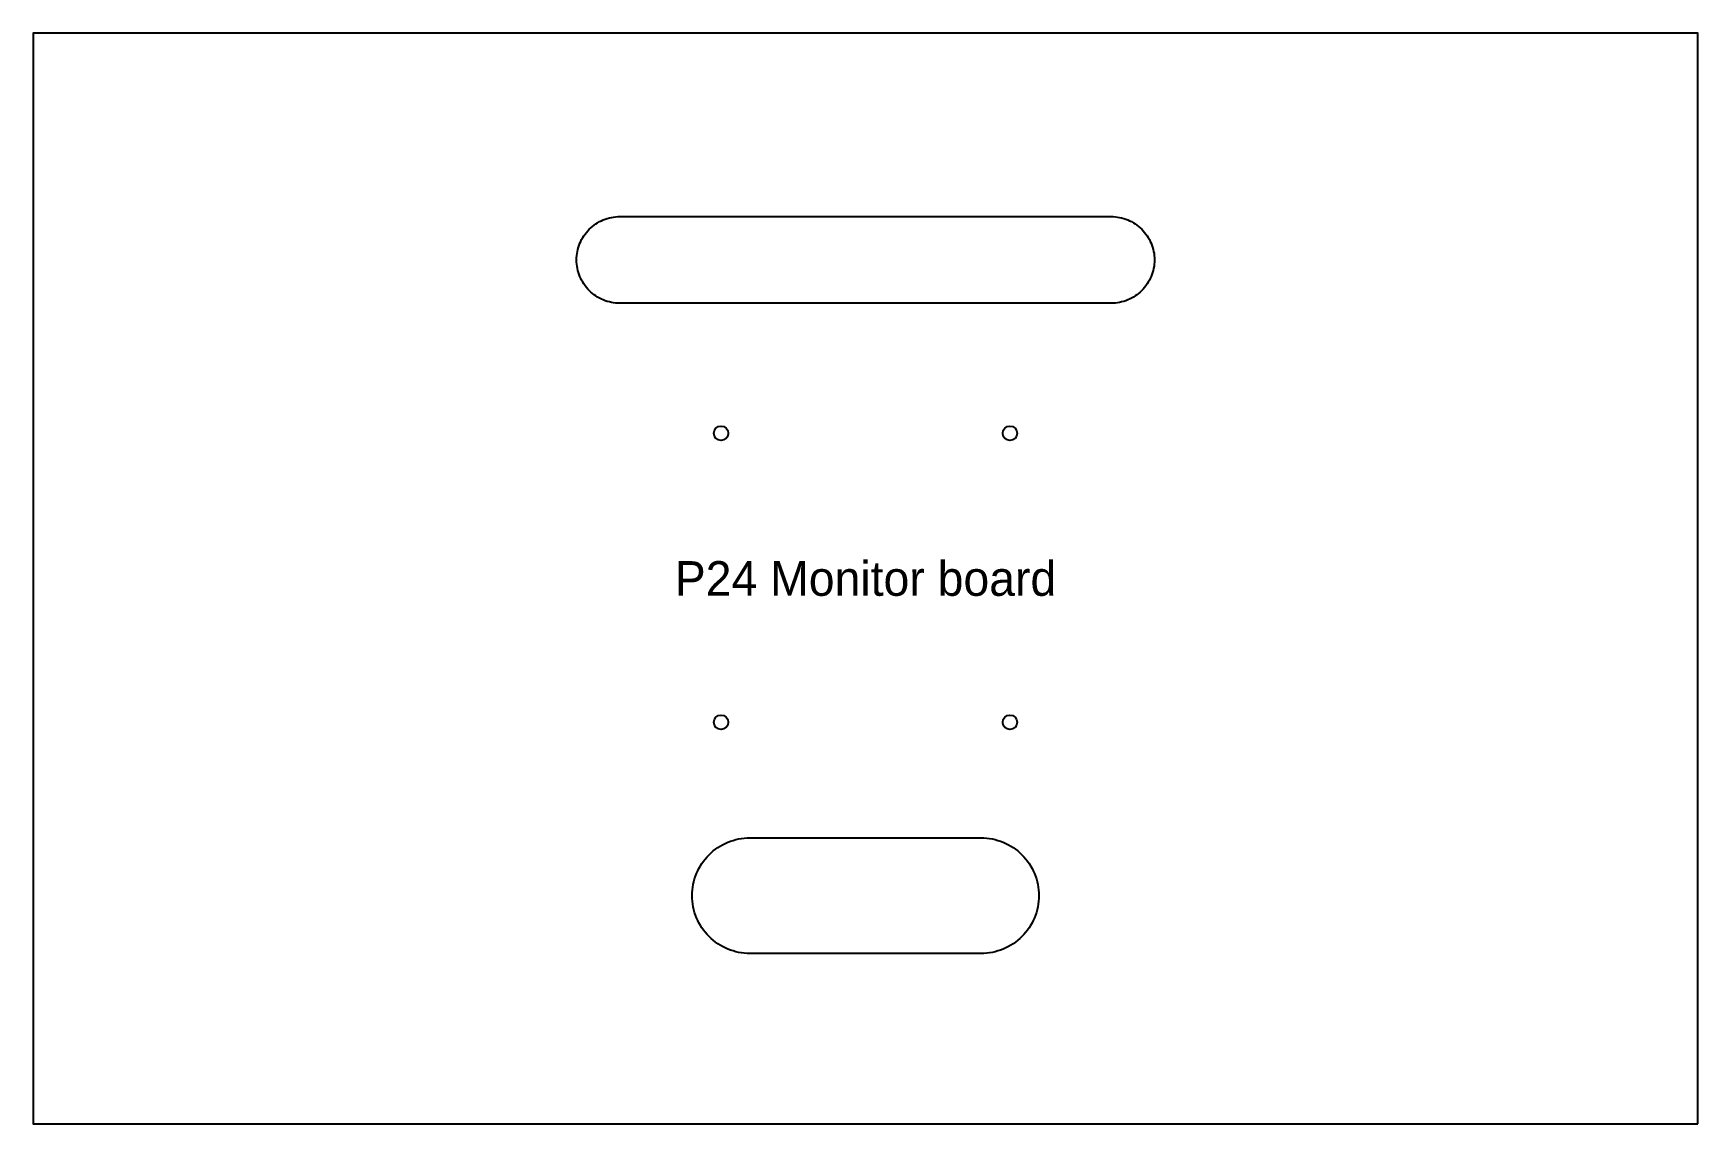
# Model space of a CAD drawing. Header units: millimetres. Extents: x 0 to 576, y 0 to 377.
import ezdxf
from ezdxf.enums import TextEntityAlignment as Align

# ---------------------------------------------------------------- set-up
doc = ezdxf.new("R2010")
doc.units = ezdxf.units.MM
for name, color, linetype in [('CUT_INSIDE', 5, 'Continuous'), ('CUT_OUTSIDE', 1, 'Continuous'), ('DRILL', 3, 'Continuous'), ('NOTES', 7, 'Continuous')]:
    doc.layers.add(name, color=color, linetype=linetype)

msp = doc.modelspace()

# ---------------------------------------------------------------- linework, layer by layer
at = {"layer": 'CUT_INSIDE'}
for points in [[(203, 283.92), (202.26, 283.93), (201.53, 283.99), (200.8, 284.08), (200.07, 284.2), (199.36, 284.37), (198.65, 284.56), (197.95, 284.79), (197.26, 285.06), (196.59, 285.36), (195.93, 285.69), (195.29, 286.05), (194.67, 286.44), (194.06, 286.87), (193.48, 287.32), (192.93, 287.8), (192.39, 288.31), (191.89, 288.84), (191.4, 289.4), (190.95, 289.98), (190.53, 290.58), (190.13, 291.2), (189.77, 291.85), (189.44, 292.5), (189.14, 293.18), (188.88, 293.86), (188.65, 294.56), (188.45, 295.27), (188.29, 295.99), (188.16, 296.72), (188.07, 297.45), (188.02, 298.18), (188, 298.92), (188.02, 299.65), (188.07, 300.39), (188.16, 301.12), (188.29, 301.84), (188.45, 302.56), (188.65, 303.27), (188.88, 303.97), (189.14, 304.66), (189.44, 305.33), (189.77, 305.99), (190.13, 306.63), (190.53, 307.25), (190.95, 307.85), (191.4, 308.43), (191.89, 308.99), (192.39, 309.52), (192.93, 310.03), (193.48, 310.51), (194.06, 310.96), (194.67, 311.39), (195.29, 311.78), (195.93, 312.15), (196.59, 312.48), (197.26, 312.77), (197.95, 313.04), (198.65, 313.27), (199.36, 313.47), (200.07, 313.63), (200.8, 313.75), (201.53, 313.84), (202.26, 313.9), (203, 313.92), (373, 313.92), (373.74, 313.9), (374.47, 313.84), (375.2, 313.75), (375.93, 313.63), (376.64, 313.47), (377.35, 313.27), (378.05, 313.04), (378.74, 312.77), (379.41, 312.48), (380.07, 312.15), (380.71, 311.78), (381.33, 311.39), (381.94, 310.96), (382.52, 310.51), (383.07, 310.03), (383.61, 309.52), (384.11, 308.99), (384.6, 308.43), (385.05, 307.85), (385.47, 307.25), (385.87, 306.63), (386.23, 305.99), (386.56, 305.33), (386.86, 304.66), (387.12, 303.97), (387.35, 303.27), (387.55, 302.56), (387.71, 301.84), (387.84, 301.12), (387.93, 300.39), (387.98, 299.65), (388, 298.92), (387.98, 298.18), (387.93, 297.45), (387.84, 296.72), (387.71, 295.99), (387.55, 295.27), (387.35, 294.56), (387.12, 293.86), (386.86, 293.18), (386.56, 292.5), (386.23, 291.85), (385.87, 291.2), (385.47, 290.58), (385.05, 289.98), (384.6, 289.4), (384.11, 288.84), (383.61, 288.31), (383.07, 287.8), (382.52, 287.32), (381.94, 286.87), (381.33, 286.44), (380.71, 286.05), (380.07, 285.69), (379.41, 285.36), (378.74, 285.06), (378.05, 284.79), (377.35, 284.56), (376.64, 284.37), (375.93, 284.2), (375.2, 284.08), (374.47, 283.99), (373.74, 283.93), (373, 283.92), (203, 283.92)], [(248, 58.92), (247.02, 58.94), (246.04, 59.01), (245.07, 59.13), (244.1, 59.3), (243.14, 59.52), (242.19, 59.78), (241.26, 60.09), (240.35, 60.44), (239.45, 60.84), (238.57, 61.28), (237.72, 61.76), (236.89, 62.29), (236.09, 62.85), (235.31, 63.46), (234.57, 64.1), (233.86, 64.77), (233.18, 65.49), (232.54, 66.23), (231.94, 67), (231.37, 67.8), (230.85, 68.63), (230.36, 69.49), (229.92, 70.37), (229.52, 71.26), (229.17, 72.18), (228.86, 73.11), (228.6, 74.06), (228.38, 75.01), (228.22, 75.98), (228.1, 76.96), (228.02, 77.93), (228, 78.92), (228.02, 79.9), (228.1, 80.88), (228.22, 81.85), (228.38, 82.82), (228.6, 83.78), (228.86, 84.72), (229.17, 85.65), (229.52, 86.57), (229.92, 87.47), (230.36, 88.34), (230.85, 89.2), (231.37, 90.03), (231.94, 90.83), (232.54, 91.6), (233.18, 92.35), (233.86, 93.06), (234.57, 93.74), (235.31, 94.38), (236.09, 94.98), (236.89, 95.55), (237.72, 96.07), (238.57, 96.55), (239.45, 97), (240.35, 97.39), (241.26, 97.75), (242.19, 98.06), (243.14, 98.32), (244.1, 98.53), (245.07, 98.7), (246.04, 98.82), (247.02, 98.89), (248, 98.92), (328, 98.92), (328.98, 98.89), (329.96, 98.82), (330.93, 98.7), (331.9, 98.53), (332.86, 98.32), (333.81, 98.06), (334.74, 97.75), (335.65, 97.39), (336.55, 97), (337.43, 96.55), (338.28, 96.07), (339.11, 95.55), (339.91, 94.98), (340.69, 94.38), (341.43, 93.74), (342.14, 93.06), (342.82, 92.35), (343.46, 91.6), (344.06, 90.83), (344.63, 90.03), (345.15, 89.2), (345.64, 88.34), (346.08, 87.47), (346.48, 86.57), (346.83, 85.65), (347.14, 84.72), (347.4, 83.78), (347.62, 82.82), (347.78, 81.85), (347.9, 80.88), (347.98, 79.9), (348, 78.92), (347.98, 77.93), (347.9, 76.96), (347.78, 75.98), (347.62, 75.01), (347.4, 74.06), (347.14, 73.11), (346.83, 72.18), (346.48, 71.26), (346.08, 70.37), (345.64, 69.49), (345.15, 68.63), (344.63, 67.8), (344.06, 67), (343.46, 66.23), (342.82, 65.49), (342.14, 64.77), (341.43, 64.1), (340.69, 63.46), (339.91, 62.85), (339.11, 62.29), (338.28, 61.76), (337.43, 61.28), (336.55, 60.84), (335.65, 60.44), (334.74, 60.09), (333.81, 59.78), (332.86, 59.52), (331.9, 59.3), (330.93, 59.13), (329.96, 59.01), (328.98, 58.94), (328, 58.92), (248, 58.92)]]:
    msp.add_lwpolyline(points, close=True, dxfattribs=at)
at = {"layer": 'CUT_OUTSIDE'}
msp.add_lwpolyline([(576, 0), (576, 377.33), (0, 377.33), (0, 0), (576, 0)], close=True, dxfattribs=at)
at = {"layer": 'DRILL'}
for centre in [(238, 238.92), (338, 238.92), (238, 138.92), (338, 138.92)]:
    msp.add_circle(centre, 2.5, dxfattribs=at)

# ---------------------------------------------------------------- texts
at = {"layer": 'NOTES'}
msp.add_text('P24 Monitor board', height=12, dxfattribs=at).set_placement((288, 188.67), align=Align.MIDDLE_CENTER)

doc.saveas('drawing.dxf')
